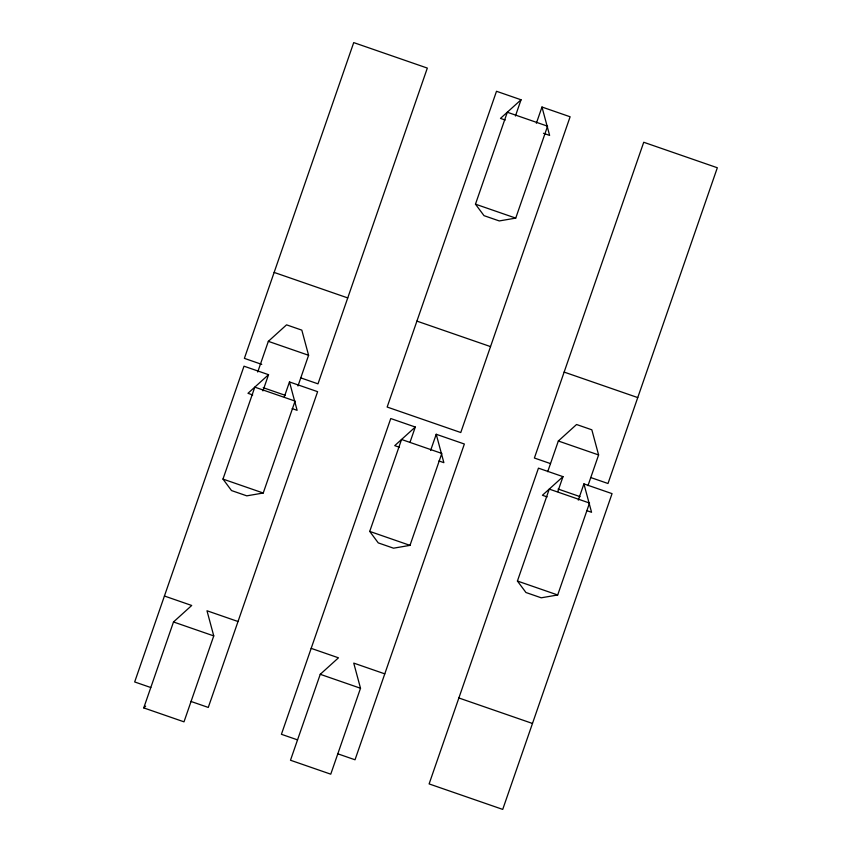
<?xml version="1.0" encoding="UTF-8"?>
<svg xmlns="http://www.w3.org/2000/svg" width="852" height="852" viewBox="0 0 852 852"><rect width="100%" height="100%" fill="white"/><g stroke="black" fill="none" stroke-linecap="round" stroke-linejoin="round"><path stroke-width="1.28" d="M257.709 372.036L268.337 341.343L286.56 324.846L301.821 330.139L308.594 355.284L297.976 385.977M238.027 621.513L206.983 610.756L213.756 635.912L184 721.836L143.743 707.895L173.499 621.971L191.711 605.474L164.425 596.017M222.979 479.08L254.812 387.149L295.08 401.09L263.236 493.02L246.782 495.843L231.51 490.56L222.979 479.08L263.236 493.02M262.927 390.898L268.54 374.688L244.002 366.19L134.669 681.951L150.793 687.532M284.291 396.904L289.478 381.941L317.615 391.675L208.271 707.437L190.891 701.42M475.469 204.171L507.313 112.24L547.57 126.181L515.737 218.112L499.272 220.934L484.011 215.652L475.469 204.171L515.737 218.112M311.172 648.361L338.468 657.819L320.245 674.305L290.489 760.24L330.757 774.18L360.513 688.256L353.74 663.101L384.784 673.857M369.725 531.414L401.558 439.483L441.826 453.424L409.993 545.365L393.528 548.187L378.256 542.894L369.725 531.414L409.993 545.365M515.428 116L521.041 99.78L496.503 91.281L387.159 407.043L460.772 432.528L570.116 116.777L541.978 107.032L536.366 123.242M410.11 441.996L415.297 427.033L390.759 418.534L281.416 734.296L297.54 739.877M430.611 450.495L436.224 434.275L464.361 444.02L355.028 759.782L337.637 753.764M547.708 471.699L558.337 441.006L576.559 424.509L591.831 429.802L598.605 454.947L587.976 485.64M517.42 581.032L549.252 489.101L589.52 503.042L557.687 594.984L541.222 597.806L525.95 592.513L517.42 581.032L557.687 594.984M557.804 491.615L562.991 476.651L538.453 468.153L429.11 783.915L502.723 809.4L612.056 493.638L583.918 483.893L578.306 500.113M521.041 99.78L500.475 118.396L505.204 120.036M268.54 374.688L247.975 393.305L252.703 394.945M415.297 427.033L394.732 445.649L399.46 447.279M143.743 707.895L145.66 706.159M562.991 476.651L542.426 495.268L547.144 496.897M543.448 133.285L549.625 135.415L541.978 107.032M416.916 321.119L490.528 346.604M564.141 372.09L637.754 397.586M274.142 272.427L347.744 297.923M558.337 441.006L598.605 454.947M268.337 341.343L308.594 355.284M550.509 463.605L534.385 458.025L643.729 142.263L717.331 167.759L607.998 483.51L590.606 477.493M261.756 364.379L244.386 358.362L353.718 42.6L427.331 68.085L317.988 383.847L300.607 377.83M558.103 489.037L580.063 496.641M263.215 387.692L285.175 395.296M292.193 408.609L297.124 410.323L289.478 381.941M586.634 510.572L591.565 512.286L583.918 483.893M438.94 460.953L443.871 462.668L436.224 434.275M458.866 697.98L532.479 723.465M173.499 621.971L213.756 635.912M320.245 674.305L360.513 688.256"/></g></svg>
